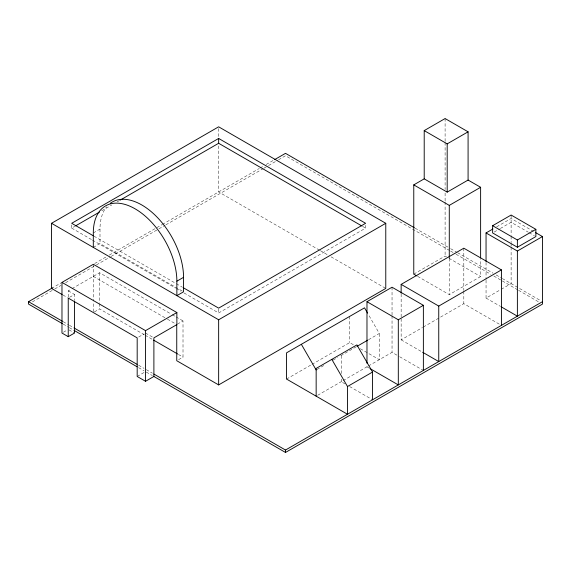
<?xml version="1.0" encoding="UTF-8"?>
<svg xmlns="http://www.w3.org/2000/svg" width="571" height="571" viewBox="0 0 571 571"><rect width="100%" height="100%" fill="white"/><g stroke="black" fill="none" stroke-linecap="round" stroke-linejoin="round"><path stroke-width="0.43" stroke-dasharray="2.85 2.14" d="M71.696 224.903L71.696 228.122L74.78 226.344M101.702 210.799L111.709 205.025M117.091 201.913L119.403 200.578M93.309 232.947L99.996 229.085A59.084 34.117 60 0 1 106.62 206.838M93.309 247.421L99.996 243.56L182.791 291.36M51.533 288.426L60.961 282.98M94.658 263.524L106.484 256.7M109.289 255.08L162.043 224.624M162.428 224.396L259.263 168.495M260.033 168.045L263.124 166.261M266.207 164.484L273.923 160.03M32.411 301.881L54.017 289.404M54.787 288.962L60.961 285.393M65.586 282.724L95.678 265.351M96.456 264.901L110.339 256.886M111.117 256.436L158.181 229.264M158.952 228.821L165.126 225.252M165.897 224.81L263.124 168.673M263.895 168.231L267.756 166.004M268.527 165.554L277.784 160.208M278.555 159.766L285.5 155.755L449.855 250.648M68.242 296.977L68.242 290.839L71.282 289.083M72.039 288.648L99.575 272.745L171.428 314.228M69.633 297.27L74.508 294.458L74.508 300.596M144.384 334.799L99.575 308.932L93.309 312.551L93.309 301.959M63.367 332.251L66.85 330.238M138.696 336.997L144.013 333.928M177.445 324.135L183.013 320.916L183.013 357.103L178.138 359.916M184.026 292.973L218.65 312.965L365.604 228.122L365.604 224.903M137.183 376.467L144.013 372.52M413.768 274.13L445.102 256.044L448.192 257.828M496.684 226.808L511.116 218.472L533.278 231.269M494.172 232.054L499.561 228.942M500.332 228.5L511.116 222.276L528.368 232.233M286.542 379.065L311.195 364.833M311.966 364.391L349.716 342.593L354.27 345.227M316.919 369.501L325.399 364.612M333.1 360.165L337.725 357.496M340.801 355.712L356.211 346.818M368.538 339.702L379.322 333.478L368.438 314.621M417.629 276.364L449.284 294.636L480.618 276.542L480.618 258.87M401.149 318.718L401.149 339.852L422.547 327.497M423.311 327.062L463.816 303.672L501.424 325.384M317.669 395.282L342.343 381.043M343.114 380.593L367.767 366.361M368.488 365.947L392.041 352.35L398.922 356.318M486.049 280.233L486.049 298.076L500.482 289.74M501.238 289.304L511.116 283.601L511.116 247.022M529.117 232.668L534.363 235.695M415.131 228.186L449.855 248.235M450.626 248.678L456.8 252.246M457.571 252.689L493.066 273.181M496.156 274.965L501.552 278.084M502.323 278.527L540.923 300.81M450.626 251.09L455.258 253.767M456.029 254.209L490.753 274.258M493.836 276.043L501.552 280.497M502.323 280.939L517.761 289.847M518.532 290.296L538.589 301.881M448.963 258.27L480.618 276.542M362.528 226.344L365.604 228.122M486.049 298.076L500.567 306.456M319.539 250.191L218.65 191.942L218.65 144.656M320.31 250.633L328.011 255.08M331.094 256.857L385.775 288.426M401.149 339.852L421.869 351.815M399.686 356.761L423.375 370.443M360.344 348.731L379.322 359.687L379.322 333.478M369.266 368.145L366.975 366.825L366.975 365.04M94.008 236.18L175.568 283.266M176.332 283.708L182.492 287.263M345.041 383.898L341.222 381.692L341.222 379.087M349.63 386.546L372.556 399.779M71.696 228.122L91.703 239.67M92.473 240.113L175.568 288.091M176.332 288.533L180.95 291.196M172.199 314.678L175.29 316.455M176.061 316.905L183.013 320.916M93.309 276.364L166.703 318.739M167.474 319.182L176.867 324.606M145.534 333.05L152.371 336.997M68.242 290.839L74.508 294.458M145.155 335.248L152.885 339.709M178.38 354.427L183.013 357.103M62.924 295.007L67.485 297.634M63.181 321.687L68.57 324.799M69.341 325.242L73.188 327.469M138.61 365.233L143.999 368.345M146.297 369.673L152.371 373.184M63.181 324.1L68.57 327.212M69.341 327.654L73.188 329.881M138.61 367.645L143.999 370.757M146.297 372.085L152.371 375.597M68.941 329.838L74.508 333.05M511.116 215.039L511.116 235.423M511.116 236.315L511.116 242.561M511.116 243.453L511.116 246.13M486.049 262.389L486.049 279.34M463.816 248.192L463.816 290.461M463.816 291.346L463.816 303.672M449.284 258.406L449.284 294.636M445.102 118.547L445.102 141.608M445.102 142.493L445.102 189.508M445.102 193.062L445.102 201.042M445.102 201.927L445.102 256.044M401.149 294.058L401.149 317.84M392.041 287.22L392.041 314.878M392.041 315.77L392.041 352.35M349.716 316.377L349.716 342.593M341.222 355.683L341.222 373.891M218.65 128.596L218.65 137.518M218.65 308.94L218.65 312.965M99.996 229.085L99.996 243.56M99.575 272.745L99.575 302.751M99.575 303.636L99.575 308.932M93.309 264.302L93.309 301.074"/><path stroke-width="0.86" d="M62.168 294.565L51.533 288.426L51.533 223.297L218.65 126.812L385.775 223.297L385.775 288.426L218.65 384.911L176.746 360.722L176.746 324.535M183.262 287.705L218.65 308.14L365.604 223.297L218.65 138.453L71.696 223.297L93.244 235.737M75.543 225.902L99.397 212.126M120.167 200.135L218.65 143.278L361.757 225.902M62.417 323.657L28.55 304.107L28.55 301.695L52.468 287.884M74.508 301.474L74.508 333.05L68.242 336.669L61.975 333.05L61.975 282.395L93.309 264.302L176.867 312.544L176.867 324.606L153.892 337.875L153.892 376.467L285.5 452.453L542.45 304.107L542.45 236.565L535.569 232.59M274.694 159.58L285.5 153.342L414.36 227.743M424.21 178.851L424.21 130.609L445.102 118.547L468.084 131.815L468.084 180.058L447.193 192.12L424.21 178.851L413.768 184.883L413.768 274.13L416.859 275.914M183.555 277.328L183.555 291.802L176.867 295.664L176.867 281.189L183.555 277.328A59.084 34.117 60 0 0 156.383 216.438A59.084 34.117 60 0 0 110.21 203.376M424.21 130.609L447.193 143.871L468.084 131.815M61.975 282.395L145.534 330.638L176.867 312.544M51.533 223.297L218.65 319.781L385.775 223.297M413.768 184.883L449.284 205.382L480.618 187.295L480.618 257.985M68.242 336.669L68.242 298.076L137.183 337.875L137.183 376.467L145.534 381.292L153.892 376.467M492.63 225.709L511.116 215.039L535.862 229.328L535.862 236.565L517.383 247.236L492.63 232.947L492.63 225.709L517.383 239.998L535.862 229.328M366.975 363.256L366.975 301.695L392.041 287.22L423.375 305.314L423.375 370.443M486.049 261.497L486.049 232.947L492.88 229M401.149 293.18L401.149 284.372L463.816 248.192L501.424 269.897L501.424 325.384M366.975 301.695L398.308 319.781L423.375 305.314M486.049 232.947L517.383 251.04L542.45 236.565M356.982 346.376L367.767 340.145M401.149 284.372L438.749 306.085L501.424 269.897M367.567 313.108L364.519 307.833L286.542 352.849L286.542 379.065L347.489 414.253L347.489 386.51L372.556 372.042L356.889 344.905L316.156 368.423L316.156 396.16M153.892 374.062L285.5 450.041L542.45 301.695M468.084 180.058L480.618 187.295M501.331 306.898L517.383 316.17L517.383 251.04M422.633 352.257L438.749 361.564L438.749 306.085M370.029 368.588L398.308 384.911L398.308 319.781M153.656 340.152L177.61 353.977M28.55 301.695L62.417 321.245M73.959 327.911L137.069 364.348M73.959 330.324L137.069 366.76M331.822 359.373L347.489 386.51M301.345 344.306L316.156 369.951M517.383 239.998L517.383 247.236M449.284 205.382L449.284 257.521M447.193 143.871L447.193 192.12M372.556 372.042L372.556 399.779M285.5 450.041L285.5 452.453M218.65 138.453L218.65 143.278M218.65 319.781L218.65 384.911M145.534 330.638L145.534 381.292M93.309 247.421L93.309 232.947A59.084 34.117 60 0 1 135.091 208.822A59.084 34.117 60 0 1 176.867 281.189"/></g></svg>
